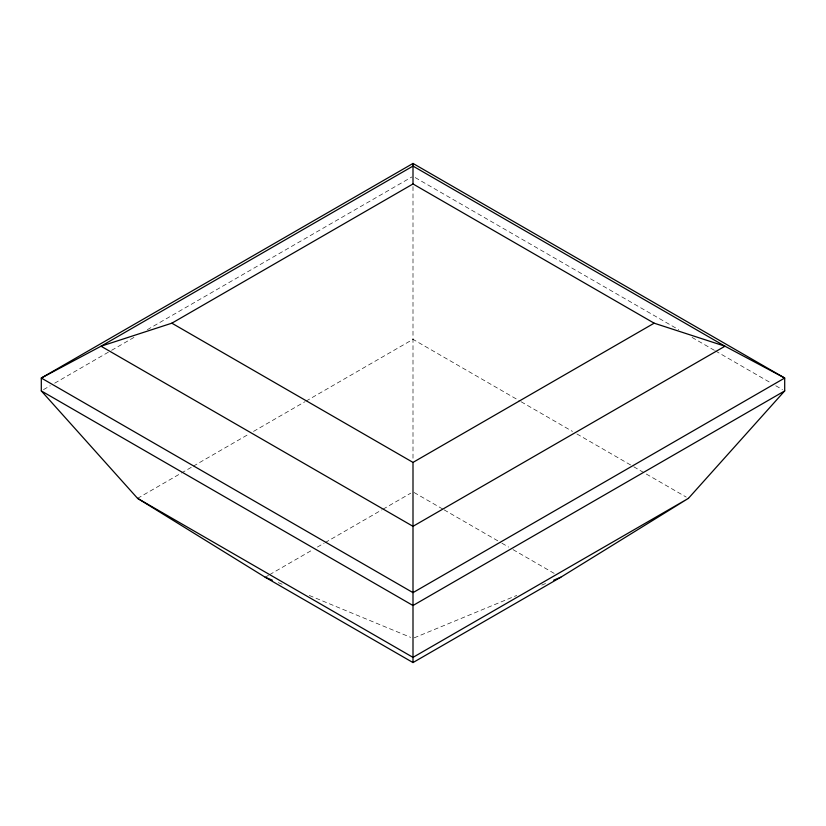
<?xml version="1.0" encoding="UTF-8"?>
<svg xmlns="http://www.w3.org/2000/svg" width="826" height="826" viewBox="0 0 826 826"><rect width="100%" height="100%" fill="white"/><g stroke="black" fill="none" stroke-linecap="round" stroke-linejoin="round"><path stroke-width="0.62" stroke-dasharray="4.13 3.1" d="M43.53 389.614L50.231 385.752M54.692 383.171L110.508 350.947M111.624 350.307L133.946 337.421M147.338 329.688L411.885 176.95M137.57 498.357L192.21 466.804M193.325 466.163L249.08 433.97M253.541 431.399L304.835 401.787M305.95 401.137L413 339.341L520.05 401.137M265.177 577.219L268.512 575.299M269.617 574.659L312.971 549.631M317.411 547.06L324.081 543.209M325.196 542.568L381.88 509.849M382.996 509.198L410.78 493.163M414.187 637.848L516.715 595.463M541.753 585.107L547.71 582.64M278.29 582.64L284.247 585.107M309.285 595.463L410.615 637.352M415.23 177.6L678.662 329.688M692.054 337.421L714.376 350.307M715.492 350.947L771.308 383.171M775.769 385.752L782.47 389.614M521.165 401.787L572.459 431.399M576.92 433.97L632.675 466.163M633.79 466.804L686.2 497.066M414.115 492.523L443.004 509.198M444.12 509.849L500.804 542.568M501.919 543.209L508.589 547.06M513.029 549.631L556.383 574.659M413 186.573L413 459.834"/><path stroke-width="1.24" d="M688.43 498.357L784.7 390.905L784.7 378.029L413 163.434L41.3 378.029L41.3 390.905L137.57 498.357L265.177 577.219L413 662.566L560.823 577.219L688.43 498.357L413 657.372L137.57 498.357M171.849 323.183L413 183.961L654.151 323.183L724.97 346.208L784.7 378.029L413 592.634L41.3 378.029L101.03 346.208L413 166.088L724.97 346.208L413 526.317L101.03 346.208L171.849 323.183L413 462.405L654.151 323.183M784.7 390.905L413 605.51L41.3 390.905M553.668 580.182L560.823 577.219M265.177 577.219L272.332 580.182M413 163.434L413 183.961M413 462.405L413 662.566"/></g></svg>
